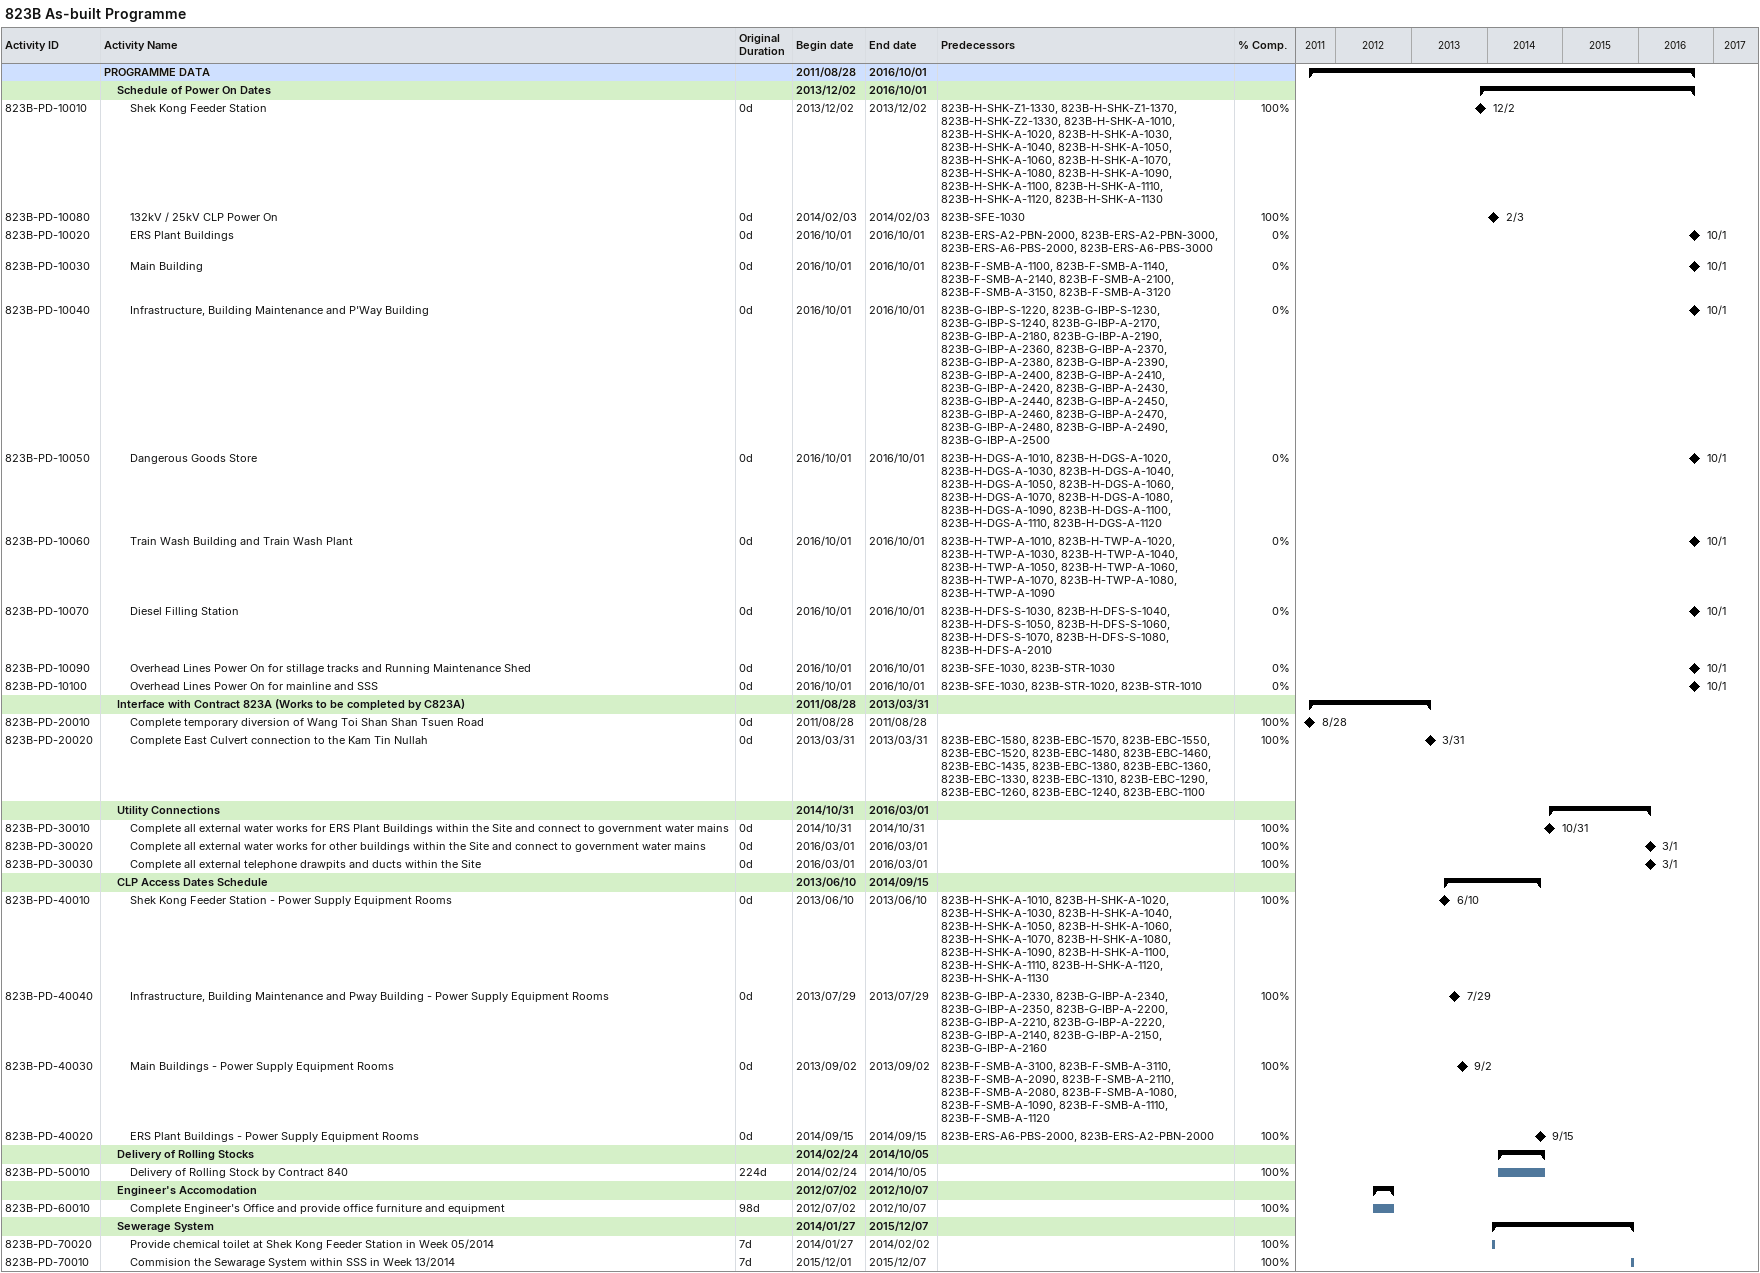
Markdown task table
823B As-built Programme

| ID | Level | Task | Original duration | Start | Finish | Predecessors | % complete |
|---|---|---|---|---|---|---|---|
|  | 1 | **PROGRAMME DATA** |  | 2011-08-28 | 2016-10-01 |  |  |
|  | 2 | **Schedule of Power On Dates** |  | 2013-12-02 | 2016-10-01 |  |  |
| 823B-PD-10010 | 3 | Shek Kong Feeder Station | 0d | 2013-12-02 | 2013-12-02 | 823B-H-SHK-Z1-1330, 823B-H-SHK-Z1-1370, 823B-H-SHK-Z2-1330, 823B-H-SHK-A-1010, 823B-H-SHK-A-1020, 823B-H-SHK-A-1030, 823B-H-SHK-A-1040, 823B-H-SHK-A-1050, 823B-H-SHK-A-1060, 823B-H-SHK-A-1070, 823B-H-SHK-A-1080, 823B-H-SHK-A-1090, 823B-H-SHK-A-1100, 823B-H-SHK-A-1110, 823B-H-SHK-A-1120, 823B-H-SHK-A-1130 | 100 |
| 823B-PD-10080 | 3 | 132kV / 25kV CLP Power On | 0d | 2014-02-03 | 2014-02-03 | 823B-SFE-1030 | 100 |
| 823B-PD-10020 | 3 | ERS Plant Buildings | 0d | 2016-10-01 | 2016-10-01 | 823B-ERS-A2-PBN-2000, 823B-ERS-A2-PBN-3000, 823B-ERS-A6-PBS-2000, 823B-ERS-A6-PBS-3000 | 0 |
| 823B-PD-10030 | 3 | Main Building | 0d | 2016-10-01 | 2016-10-01 | 823B-F-SMB-A-1100, 823B-F-SMB-A-1140, 823B-F-SMB-A-2140, 823B-F-SMB-A-2100, 823B-F-SMB-A-3150, 823B-F-SMB-A-3120 | 0 |
| 823B-PD-10040 | 3 | Infrastructure, Building Maintenance and P'Way Building | 0d | 2016-10-01 | 2016-10-01 | 823B-G-IBP-S-1220, 823B-G-IBP-S-1230, 823B-G-IBP-S-1240, 823B-G-IBP-A-2170, 823B-G-IBP-A-2180, 823B-G-IBP-A-2190, 823B-G-IBP-A-2360, 823B-G-IBP-A-2370, 823B-G-IBP-A-2380, 823B-G-IBP-A-2390, 823B-G-IBP-A-2400, 823B-G-IBP-A-2410, 823B-G-IBP-A-2420, 823B-G-IBP-A-2430, 823B-G-IBP-A-2440, 823B-G-IBP-A-2450, 823B-G-IBP-A-2460, 823B-G-IBP-A-2470, 823B-G-IBP-A-2480, 823B-G-IBP-A-2490, 823B-G-IBP-A-2500 | 0 |
| 823B-PD-10050 | 3 | Dangerous Goods Store | 0d | 2016-10-01 | 2016-10-01 | 823B-H-DGS-A-1010, 823B-H-DGS-A-1020, 823B-H-DGS-A-1030, 823B-H-DGS-A-1040, 823B-H-DGS-A-1050, 823B-H-DGS-A-1060, 823B-H-DGS-A-1070, 823B-H-DGS-A-1080, 823B-H-DGS-A-1090, 823B-H-DGS-A-1100, 823B-H-DGS-A-1110, 823B-H-DGS-A-1120 | 0 |
| 823B-PD-10060 | 3 | Train Wash Building and Train Wash Plant | 0d | 2016-10-01 | 2016-10-01 | 823B-H-TWP-A-1010, 823B-H-TWP-A-1020, 823B-H-TWP-A-1030, 823B-H-TWP-A-1040, 823B-H-TWP-A-1050, 823B-H-TWP-A-1060, 823B-H-TWP-A-1070, 823B-H-TWP-A-1080, 823B-H-TWP-A-1090 | 0 |
| 823B-PD-10070 | 3 | Diesel Filling Station | 0d | 2016-10-01 | 2016-10-01 | 823B-H-DFS-S-1030, 823B-H-DFS-S-1040, 823B-H-DFS-S-1050, 823B-H-DFS-S-1060, 823B-H-DFS-S-1070, 823B-H-DFS-S-1080, 823B-H-DFS-A-2010 | 0 |
| 823B-PD-10090 | 3 | Overhead Lines Power On for stillage tracks and Running Maintenance Shed | 0d | 2016-10-01 | 2016-10-01 | 823B-SFE-1030, 823B-STR-1030 | 0 |
| 823B-PD-10100 | 3 | Overhead Lines Power On for mainline and SSS | 0d | 2016-10-01 | 2016-10-01 | 823B-SFE-1030, 823B-STR-1020, 823B-STR-1010 | 0 |
|  | 2 | **Interface with Contract 823A (Works to be completed by C823A)** |  | 2011-08-28 | 2013-03-31 |  |  |
| 823B-PD-20010 | 3 | Complete temporary diversion of Wang Toi Shan Shan Tsuen Road | 0d | 2011-08-28 | 2011-08-28 |  | 100 |
| 823B-PD-20020 | 3 | Complete East Culvert connection to the Kam Tin Nullah | 0d | 2013-03-31 | 2013-03-31 | 823B-EBC-1580, 823B-EBC-1570, 823B-EBC-1550, 823B-EBC-1520, 823B-EBC-1480, 823B-EBC-1460, 823B-EBC-1435, 823B-EBC-1380, 823B-EBC-1360, 823B-EBC-1330, 823B-EBC-1310, 823B-EBC-1290, 823B-EBC-1260, 823B-EBC-1240, 823B-EBC-1100 | 100 |
|  | 2 | **Utility Connections** |  | 2014-10-31 | 2016-03-01 |  |  |
| 823B-PD-30010 | 3 | Complete all external water works for ERS Plant Buildings within the Site and connect to government water mains | 0d | 2014-10-31 | 2014-10-31 |  | 100 |
| 823B-PD-30020 | 3 | Complete all external water works for other buildings within the Site and connect to government water mains | 0d | 2016-03-01 | 2016-03-01 |  | 100 |
| 823B-PD-30030 | 3 | Complete all external telephone drawpits and ducts within the Site | 0d | 2016-03-01 | 2016-03-01 |  | 100 |
|  | 2 | **CLP Access Dates Schedule** |  | 2013-06-10 | 2014-09-15 |  |  |
| 823B-PD-40010 | 3 | Shek Kong Feeder Station - Power Supply Equipment Rooms | 0d | 2013-06-10 | 2013-06-10 | 823B-H-SHK-A-1010, 823B-H-SHK-A-1020, 823B-H-SHK-A-1030, 823B-H-SHK-A-1040, 823B-H-SHK-A-1050, 823B-H-SHK-A-1060, 823B-H-SHK-A-1070, 823B-H-SHK-A-1080, 823B-H-SHK-A-1090, 823B-H-SHK-A-1100, 823B-H-SHK-A-1110, 823B-H-SHK-A-1120, 823B-H-SHK-A-1130 | 100 |
| 823B-PD-40040 | 3 | Infrastructure, Building Maintenance and Pway Building - Power Supply Equipment Rooms | 0d | 2013-07-29 | 2013-07-29 | 823B-G-IBP-A-2330, 823B-G-IBP-A-2340, 823B-G-IBP-A-2350, 823B-G-IBP-A-2200, 823B-G-IBP-A-2210, 823B-G-IBP-A-2220, 823B-G-IBP-A-2140, 823B-G-IBP-A-2150, 823B-G-IBP-A-2160 | 100 |
| 823B-PD-40030 | 3 | Main Buildings - Power Supply Equipment Rooms | 0d | 2013-09-02 | 2013-09-02 | 823B-F-SMB-A-3100, 823B-F-SMB-A-3110, 823B-F-SMB-A-2090, 823B-F-SMB-A-2110, 823B-F-SMB-A-2080, 823B-F-SMB-A-1080, 823B-F-SMB-A-1090, 823B-F-SMB-A-1110, 823B-F-SMB-A-1120 | 100 |
| 823B-PD-40020 | 3 | ERS Plant Buildings - Power Supply Equipment Rooms | 0d | 2014-09-15 | 2014-09-15 | 823B-ERS-A6-PBS-2000, 823B-ERS-A2-PBN-2000 | 100 |
|  | 2 | **Delivery of Rolling Stocks** |  | 2014-02-24 | 2014-10-05 |  |  |
| 823B-PD-50010 | 3 | Delivery of Rolling Stock by Contract 840 | 224d | 2014-02-24 | 2014-10-05 |  | 100 |
|  | 2 | **Engineer's Accomodation** |  | 2012-07-02 | 2012-10-07 |  |  |
| 823B-PD-60010 | 3 | Complete Engineer's Office and provide office furniture and equipment | 98d | 2012-07-02 | 2012-10-07 |  | 100 |
|  | 2 | **Sewerage System** |  | 2014-01-27 | 2015-12-07 |  |  |
| 823B-PD-70020 | 3 | Provide chemical toilet at Shek Kong Feeder Station in Week 05/2014 | 7d | 2014-01-27 | 2014-02-02 |  | 100 |
| 823B-PD-70010 | 3 | Commision the Sewarage System within SSS in Week 13/2014 | 7d | 2015-12-01 | 2015-12-07 |  | 100 |
